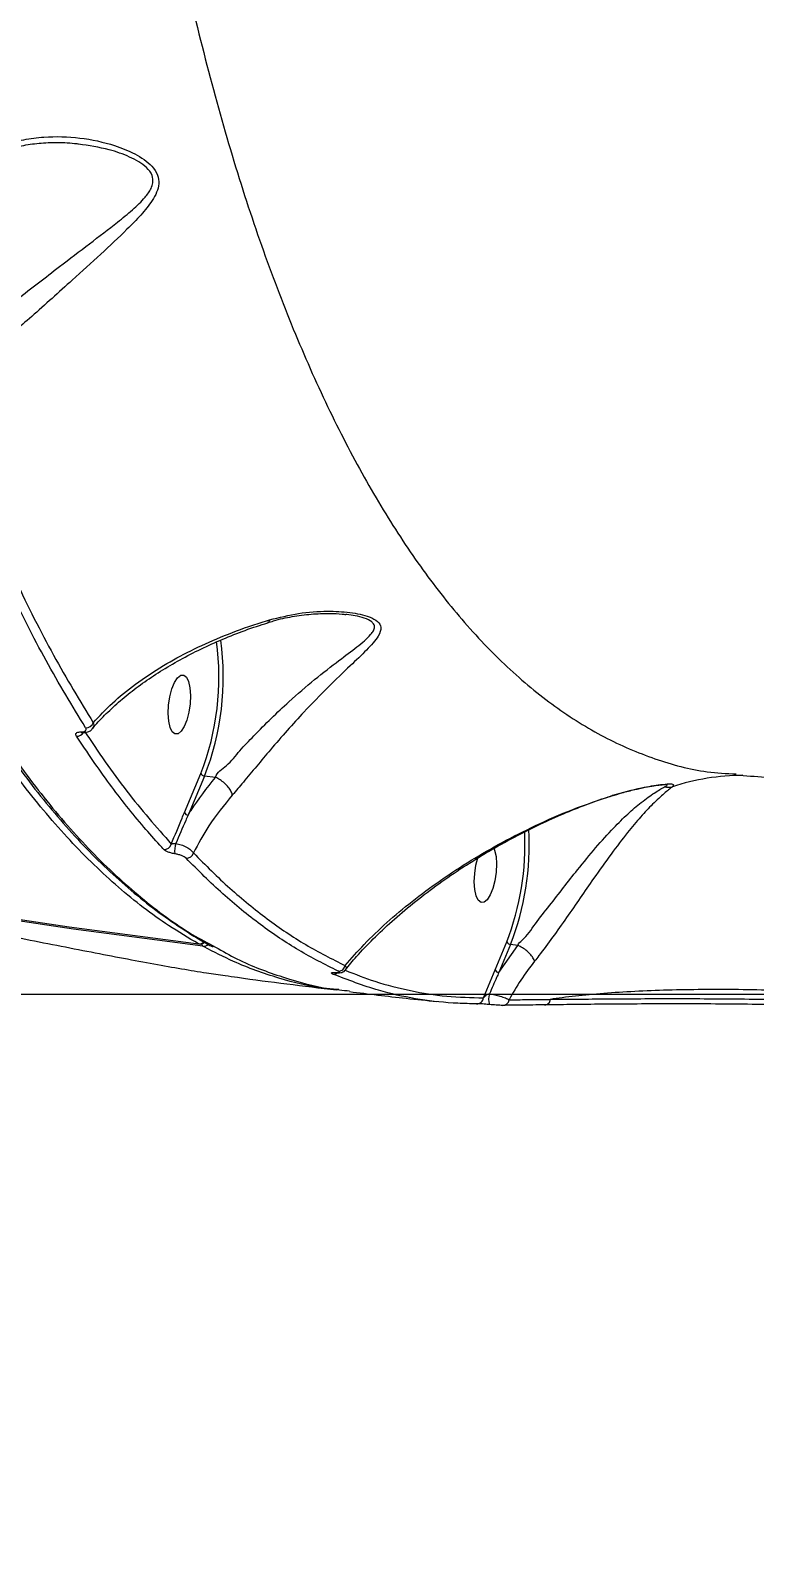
# Model space of a CAD drawing. Header units: millimetres. Extents: x -7245 to 6306, y -6696 to 5973.
# Drawn here: x 1669.2 to 1778.3, y -3013.6 to -2783.7 of the extents above; entities that cross this region are included whole.
import ezdxf

# ---------------------------------------------------------------- set-up
doc = ezdxf.new("R2010")
doc.units = ezdxf.units.MM
for name, color, linetype in [('DIKOM_ОБЪЕКТ', 7, 'Continuous'), ('DIKOM_РАЗМЕР_ЗОНА', 7, 'Continuous'), ('DIKOM_РАЗМЕР_ОБЪЕКТА', 7, 'Continuous')]:
    doc.layers.add(name, color=color, linetype=linetype)
doc.styles.add('style1', font='arial.ttf', dxfattribs={"width": 0.8})
doc.dimstyles.new('1-50', dxfattribs={"dimtxt": 300, "dimasz": 200, "dimexe": 100, "dimexo": 0, "dimgap": 100, "dimtad": 1, "dimtxsty": 'style1', "dimcen": 200, "dimclrd": 7, "dimclre": 7, "dimclrt": 7, "dimadec": 1, "dimazin": 2, "dimtfac": 1, "dimtmove": 0, "dimatfit": 2, "dimfxl": 0, "dimlwd": 25, "dimlwe": 18, "dimarcsym": 0})

# ---------------------------------------------------------------- blocks, each defined once
blk = doc.blocks.new('*D10')
at = {"layer": 'Defpoints', "color": 0, "transparency": 16777216}
for p in [(-4365.71, 2792.53), (4306.16, 475.6), (4306.16, -5965.27)]:
    blk.add_point(p, dxfattribs=at)
at = {"layer": 'DIKOM_РАЗМЕР_ОБЪЕКТА', "color": 7, "lineweight": 18, "transparency": 16777216}
for p, q in [((-4365.71, 2792.53), (-4365.71, -6065.27)), ((4306.16, 475.6), (4306.16, -6065.27))]:
    blk.add_line(p, q, dxfattribs=at)
at = {"layer": 'DIKOM_РАЗМЕР_ОБЪЕКТА', "color": 7, "lineweight": 25, "transparency": 16777216}
blk.add_line((-4165.71, -5965.27), (4106.16, -5965.27), dxfattribs=at)
at = {"layer": 'DIKOM_РАЗМЕР_ОБЪЕКТА', "color": 7, "transparency": 16777216}
for points in [[(-4165.71, -5931.93), (-4165.71, -5998.6), (-4365.71, -5965.27)], [(4106.16, -5931.93), (4106.16, -5998.6), (4306.16, -5965.27)]]:
    blk.add_solid(points, dxfattribs=at)
at = {"layer": 'DIKOM_РАЗМЕР_ОБЪЕКТА', "color": 7, "transparency": 16777216, "insert": (-85.78, -5712.1), "char_height": 300, "attachment_point": 5, "style": 'style1'}
blk.add_mtext('8650', dxfattribs=at)
blk = doc.blocks.new('*D11')
at = {"layer": 'Defpoints', "color": 0, "transparency": 16777216}
for p in [(-3472.32, 4472.83), (-6199.73, -2928.86), (1850.21, -2928.86)]:
    blk.add_point(p, dxfattribs=at)
at = {"layer": 'DIKOM_РАЗМЕР_ОБЪЕКТА', "color": 7, "lineweight": 18, "transparency": 16777216}
for p, q in [((-3472.32, 4472.83), (-6299.73, 4472.83)), ((1850.21, -2928.86), (-6299.73, -2928.86))]:
    blk.add_line(p, q, dxfattribs=at)
at = {"layer": 'DIKOM_РАЗМЕР_ОБЪЕКТА', "color": 7, "lineweight": 25, "transparency": 16777216}
blk.add_line((-6199.73, 4272.83), (-6199.73, -2728.86), dxfattribs=at)
at = {"layer": 'DIKOM_РАЗМЕР_ОБЪЕКТА', "color": 7, "transparency": 16777216}
for points in [[(-6233.06, 4272.83), (-6166.39, 4272.83), (-6199.73, 4472.83)], [(-6233.06, -2728.86), (-6166.39, -2728.86), (-6199.73, -2928.86)]]:
    blk.add_solid(points, dxfattribs=at)
at = {"layer": 'DIKOM_РАЗМЕР_ОБЪЕКТА', "color": 7, "transparency": 16777216, "insert": (-6452.9, 984.54), "char_height": 300, "attachment_point": 5, "rotation": 90, "style": 'style1'}
blk.add_mtext('7400', dxfattribs=at)
blk = doc.blocks.new('*D12')
at = {"layer": 'Defpoints', "color": 0, "transparency": 16777216}
for p in [(-5865.71, 123.34), (6306.18, -91.92), (6306.18, -6596.14)]:
    blk.add_point(p, dxfattribs=at)
at = {"layer": 'DIKOM_РАЗМЕР_ЗОНА', "color": 7, "lineweight": 18, "transparency": 16777216}
for p, q in [((-5865.71, 123.34), (-5865.71, -6696.14)), ((6306.18, -91.92), (6306.18, -6696.14))]:
    blk.add_line(p, q, dxfattribs=at)
at = {"layer": 'DIKOM_РАЗМЕР_ЗОНА', "color": 7, "lineweight": 25, "transparency": 16777216}
blk.add_line((-5665.71, -6596.14), (6106.18, -6596.14), dxfattribs=at)
at = {"layer": 'DIKOM_РАЗМЕР_ЗОНА', "color": 7, "transparency": 16777216}
for points in [[(-5665.71, -6562.81), (-5665.71, -6629.48), (-5865.71, -6596.14)], [(6106.18, -6562.81), (6106.18, -6629.48), (6306.18, -6596.14)]]:
    blk.add_solid(points, dxfattribs=at)
at = {"layer": 'DIKOM_РАЗМЕР_ЗОНА', "color": 7, "transparency": 16777216, "insert": (-71.19, -6342.97), "char_height": 300, "attachment_point": 5, "style": 'style1'}
blk.add_mtext('12150', dxfattribs=at)
blk = doc.blocks.new('*D13')
at = {"layer": 'Defpoints', "color": 0, "transparency": 16777216}
for p in [(-4231.86, 5972.83), (-6795, -4928.88), (1792.4, -4928.88)]:
    blk.add_point(p, dxfattribs=at)
at = {"layer": 'DIKOM_РАЗМЕР_ЗОНА', "color": 7, "lineweight": 18, "transparency": 16777216}
for p, q in [((-4231.86, 5972.83), (-6895, 5972.83)), ((1792.4, -4928.88), (-6895, -4928.88))]:
    blk.add_line(p, q, dxfattribs=at)
at = {"layer": 'DIKOM_РАЗМЕР_ЗОНА', "color": 7, "lineweight": 25, "transparency": 16777216}
blk.add_line((-6795, 5772.83), (-6795, -4728.88), dxfattribs=at)
at = {"layer": 'DIKOM_РАЗМЕР_ЗОНА', "color": 7, "transparency": 16777216}
for points in [[(-6828.33, 5772.83), (-6761.67, 5772.83), (-6795, 5972.83)], [(-6828.33, -4728.88), (-6761.67, -4728.88), (-6795, -4928.88)]]:
    blk.add_solid(points, dxfattribs=at)
at = {"layer": 'DIKOM_РАЗМЕР_ЗОНА', "color": 7, "transparency": 16777216, "insert": (-7048.17, 972.94), "char_height": 300, "attachment_point": 5, "rotation": 90, "style": 'style1'}
blk.add_mtext('10900', dxfattribs=at)

msp = doc.modelspace()

# ---------------------------------------------------------------- linework, layer by layer
at = {"layer": 'DIKOM_ОБЪЕКТ', "color": 7, "linetype": 'Continuous', "lineweight": 15}
for p, q in [((1716.872, -2871.647), (1716.694, -2871.621)), ((1692.397, -2901.468), (1694.868, -2895.587)), ((1695.432, -2895.97), (1692.961, -2901.851)), ((1697.087, -2896.171), (1695.432, -2895.97)), ((1697.087, -2896.171), (1697.091, -2896.172)), ((1694.523, -2921.242), (1694.573, -2921.259)), ((1695.367, -2921.698), (1695.188, -2921.61)), ((1739.186, -2925.172), (1740.96, -2920.951)), ((1741.524, -2921.334), (1739.75, -2925.556)), ((1739.75, -2925.556), (1742.607, -2921.466)), ((1742.607, -2921.466), (1741.524, -2921.334)), ((1742.607, -2921.466), (1742.611, -2921.466)), ((1695.715, -2925.604), (1698.557, -2926.018)), ((1737.438, -2929.373), (1739.186, -2925.172))]:
    msp.add_line(p, q, dxfattribs=at)
at = {"layer": 'DIKOM_ОБЪЕКТ', "color": 7, "linetype": 'Continuous', "lineweight": 15, "flags": 128}
for points in [[(1309.119, -2795.44), (1323.961, -2803.61), (1341.192, -2812.705), (1358.592, -2821.475), (1376.157, -2829.917), (1393.88, -2838.029), (1411.756, -2845.809), (1429.78, -2853.253), (1447.947, -2860.361), (1466.25, -2867.129), (1484.686, -2873.556), (1503.247, -2879.639), (1521.928, -2885.378), (1540.723, -2890.77), (1559.628, -2895.813), (1578.635, -2900.506), (1597.74, -2904.847), (1616.937, -2908.836), (1636.22, -2912.471), (1655.582, -2915.751), (1675.019, -2918.675), (1694.523, -2921.242)], [(1695.188, -2921.61), (1675.684, -2919.042), (1656.247, -2916.119), (1636.884, -2912.839), (1617.602, -2909.204), (1598.405, -2905.215), (1579.3, -2900.873), (1560.293, -2896.18), (1541.388, -2891.137), (1522.593, -2885.745), (1503.912, -2880.006), (1485.35, -2873.923), (1466.915, -2867.496), (1448.612, -2860.728), (1430.445, -2853.62), (1412.421, -2846.176), (1394.545, -2838.397), (1376.822, -2830.285), (1359.257, -2821.842), (1341.857, -2813.073), (1324.626, -2803.979), (1317.001, -2799.821)], [(1691.439, -2889.607), (1690.979, -2889.634), (1690.572, -2889.302), (1690.252, -2888.637), (1690.045, -2887.693), (1689.968, -2886.547), (1690.026, -2885.292), (1690.215, -2884.028), (1690.52, -2882.86), (1690.916, -2881.88), (1691.37, -2881.169), (1691.847, -2880.785), (1692.308, -2880.757), (1692.714, -2881.09), (1693.034, -2881.755), (1693.241, -2882.698), (1693.318, -2883.844), (1693.26, -2885.1), (1693.071, -2886.363), (1692.766, -2887.532), (1692.37, -2888.511), (1691.916, -2889.222), (1691.439, -2889.607)], [(1737.531, -2914.97), (1737.07, -2914.998), (1736.664, -2914.666), (1736.344, -2914), (1736.137, -2913.057), (1736.059, -2911.911), (1736.118, -2910.656), (1736.307, -2909.392), (1736.598, -2908.264)], [(1739.017, -2906.83), (1739.125, -2907.118), (1739.332, -2908.062), (1739.41, -2909.208), (1739.352, -2910.463), (1739.163, -2911.727), (1738.858, -2912.895), (1738.462, -2913.875), (1738.007, -2914.586), (1737.531, -2914.97)]]:
    msp.add_lwpolyline(points, dxfattribs=at)
at = {"layer": 'DIKOM_ОБЪЕКТ', "color": 7, "linetype": 'Continuous', "lineweight": 15}
for centre, radius, start, end in [((1657.854, -2881.103), 39.748, 338.62951, 7.80293), ((1657.534, -2881.062), 40.725, 338.52639, 7.84759), ((1676.232, -2888.842), 1.118, 264.84006, 329.57593), ((1677.059, -2889.126), 0.293, 220.44748, 265.71775), ((1677.619, -2887.577), 1.118, 264.86655, 340.52492), ((1695.482, -2895.29), 0.682, 205.78442, 265.7908), ((1776.739, -2930.949), 35.09, 90.38152, 108.01492), ((1765.286, -2895.243), 2.412, 256.60126, 284.43489), ((1693.011, -2901.171), 0.683, 205.82328, 265.75194), ((1689.38, -2905.958), 1.076, 265.34341, 346.82007), ((1694.315, -2907.222), 3.394, 160.94381, 187.75248), ((1702.683, -2906.221), 41.013, 338.95312, 2.5859), ((1702.109, -2906.152), 42.238, 338.93403, 2.87501), ((1692.729, -2907.266), 1.073, 265.44801, 344.72244), ((1694.623, -2920.265), 0.982, 264.18265, 317.28263), ((1694.694, -2920.266), 1, 263.03056, 315.36368), ((1695.562, -2921.197), 0.557, 181.98204, 227.7621), ((1695.293, -2920.648), 0.967, 263.79664, 316.02699), ((1741.576, -2920.65), 0.686, 205.97673, 265.5985), ((1715.619, -2924.329), 1.011, 265.86722, 349.70893), ((1714.849, -2924.849), 0.94, 264.32398, 307.12923), ((1739.802, -2924.872), 0.686, 205.97372, 265.62402), ((1740.795, -2929.594), 2.585, 161.08105, 197.65587), ((1736.488, -2929.307), 0.952, 265.64907, 355.97065), ((1740.38, -2929.575), 0.925, 266.21579, 354.88133), ((1746.666, -2929.591), 0.838, 269.39182, 359.97544)]:
    msp.add_arc(centre, radius, start, end, dxfattribs=at)
for points, knots in [([(1694.523, -2921.242), (1693.014, -2920.349), (1688.918, -2917.923), (1682.422, -2912.894), (1675.121, -2905.84), (1668.097, -2897.518), (1661.378, -2887.994), (1654.998, -2877.304), (1648.978, -2865.47), (1643.336, -2852.493), (1638.075, -2838.413), (1633.207, -2823.285), (1628.753, -2807.183), (1624.737, -2790.178), (1621.174, -2772.315), (1618.078, -2753.609), (1615.447, -2734.106), (1613.284, -2713.874), (1611.598, -2693.009), (1610.399, -2671.606), (1609.702, -2649.997), (1609.497, -2628.23), (1609.755, -2606.364), (1610.467, -2584.19), (1611.63, -2561.804), (1613.241, -2539.303), (1615.324, -2516.464), (1617.904, -2493.317), (1620.991, -2469.905), (1624.537, -2446.586), (1628.525, -2423.469), (1632.938, -2400.663), (1637.764, -2378.242), (1643.006, -2356.25), (1648.645, -2334.717), (1654.661, -2313.705), (1661.024, -2293.307), (1667.71, -2273.638), (1674.231, -2255.919), (1678.616, -2245.085), (1680.574, -2240.249)], [0, 0, 0, 0, 0.0156524, 0.0424896, 0.0694117, 0.0963766, 0.1233418, 0.1502634, 0.177101, 0.2039381, 0.2308601, 0.2578253, 0.2847903, 0.311712, 0.3385498, 0.3653866, 0.3923092, 0.4192737, 0.4462391, 0.4731607, 0.4999981, 0.5258465, 0.5517706, 0.577732, 0.6036944, 0.6296181, 0.655467, 0.682304, 0.7092261, 0.7361911, 0.7631564, 0.7900784, 0.816915, 0.8437527, 0.8706752, 0.8976402, 0.9246048, 0.9515268, 0.9783648, 1, 1, 1, 1]), ([(1642.69, -2365.672), (1641.68, -2369.95), (1638.961, -2381.476), (1634.855, -2400.601), (1630.485, -2423.065), (1626.504, -2446.026), (1622.934, -2469.416), (1619.801, -2493.165), (1617.172, -2516.75), (1615.045, -2540.092), (1613.406, -2563.123), (1612.229, -2586.218), (1611.537, -2609.297), (1611.346, -2632.277), (1611.659, -2654.654), (1612.463, -2676.363), (1613.735, -2697.36), (1615.496, -2717.985), (1617.76, -2738.15), (1620.533, -2757.771), (1623.752, -2776.417), (1627.396, -2794.046), (1631.436, -2810.641), (1635.936, -2826.472), (1640.901, -2841.45), (1646.325, -2855.499), (1652.087, -2868.312), (1658.162, -2879.873), (1664.513, -2890.196), (1671.246, -2899.445), (1678.349, -2907.558), (1685.821, -2914.406), (1692.078, -2919.092), (1695.902, -2921.104), (1697.067, -2921.716)], [0, 0, 0, 0, 0.0187488, 0.0505099, 0.082295, 0.1140569, 0.1467402, 0.1794511, 0.2121339, 0.243896, 0.2756805, 0.3074424, 0.3401261, 0.3728367, 0.40552, 0.4372818, 0.4690667, 0.5008283, 0.5335124, 0.5662224, 0.5989065, 0.630667, 0.6624523, 0.694214, 0.7268977, 0.7596081, 0.7922919, 0.8240528, 0.8558386, 0.8875998, 0.9202831, 0.952994, 0.9856775, 1, 1, 1, 1]), ([(1696.263, -2440.182), (1695.141, -2446.309), (1692.897, -2458.569), (1689.931, -2477.148), (1687.268, -2495.807), (1684.91, -2514.765), (1682.875, -2533.982), (1681.182, -2553.416), (1679.861, -2572.752), (1678.885, -2592.575), (1678.309, -2612.829), (1678.179, -2633.44), (1678.508, -2653.712), (1679.292, -2673.551), (1680.528, -2692.862), (1682.215, -2711.559), (1684.357, -2729.599), (1686.937, -2746.968), (1689.947, -2763.637), (1693.372, -2779.529), (1697.195, -2794.567), (1701.405, -2808.686), (1706.001, -2821.844), (1710.965, -2834.043), (1716.283, -2845.259), (1721.93, -2855.447), (1727.878, -2864.553), (1734.228, -2872.687), (1740.988, -2879.746), (1748.147, -2885.656), (1755.567, -2890.291), (1763.233, -2893.535), (1769.882, -2895.367), (1774.027, -2895.582), (1775.483, -2895.658)], [0, 0, 0, 0, 0.0282004, 0.0564326, 0.0846666, 0.112867, 0.142223, 0.1716172, 0.2010103, 0.2303672, 0.2626722, 0.2950818, 0.3275415, 0.3600025, 0.3924099, 0.424716, 0.4569142, 0.4892159, 0.521568, 0.5539198, 0.5862206, 0.6184194, 0.6505407, 0.6827645, 0.7150393, 0.747315, 0.7795376, 0.8116593, 0.8455837, 0.8795379, 0.9134619, 0.9474983, 0.9815649, 1, 1, 1, 1]), ([(1616.563, -2517.197), (1616.216, -2520.706), (1615.49, -2528.053), (1614.527, -2539.205), (1613.642, -2550.632), (1612.88, -2561.985), (1612.235, -2573.271), (1611.708, -2584.492), (1611.299, -2595.653), (1611.006, -2606.757), (1610.83, -2617.806), (1610.772, -2628.804), (1610.832, -2639.755), (1611.009, -2650.656), (1611.303, -2661.478), (1611.713, -2672.177), (1612.239, -2682.715), (1612.88, -2693.079), (1613.635, -2703.275), (1614.504, -2713.308), (1615.488, -2723.181), (1616.587, -2732.898), (1617.8, -2742.46), (1619.128, -2751.871), (1620.573, -2761.132), (1622.135, -2770.246), (1623.81, -2779.196), (1625.593, -2787.946), (1627.477, -2796.46), (1629.459, -2804.725), (1631.538, -2812.74), (1633.716, -2820.513), (1635.993, -2828.044), (1638.369, -2835.338), (1640.845, -2842.396), (1643.423, -2849.218), (1646.102, -2855.808), (1648.885, -2862.166), (1651.768, -2868.286), (1654.742, -2874.146), (1657.795, -2879.722), (1660.921, -2884.998), (1664.117, -2889.974), (1667.385, -2894.654), (1670.727, -2899.037), (1674.143, -2903.128), (1677.634, -2906.924), (1681.2, -2910.429), (1684.843, -2913.639), (1688.562, -2916.566), (1692.362, -2919.165), (1695.091, -2920.883), (1696.569, -2921.635), (1696.737, -2921.721)], [0, 0, 0, 0, 0.0183856, 0.0384932, 0.0585018, 0.078433, 0.09831, 0.1181578, 0.137995, 0.1578466, 0.1777263, 0.1976593, 0.2176663, 0.2377713, 0.2579565, 0.2781097, 0.298149, 0.318106, 0.3380026, 0.3578622, 0.377707, 0.3975582, 0.417434, 0.4373559, 0.4573462, 0.4774269, 0.4976109, 0.5177918, 0.5378733, 0.5578655, 0.577791, 0.5976738, 0.6175354, 0.6373995, 0.657283, 0.6772051, 0.6971906, 0.7172604, 0.7374376, 0.7576393, 0.7777747, 0.797814, 0.8177779, 0.8376897, 0.8575697, 0.8774393, 0.8973184, 0.9172208, 0.9371667, 0.9571758, 0.9772671, 0.9974066, 1, 1, 1, 1]), ([(1665.213, -2800.952), (1666.202, -2800.657), (1668.179, -2800.068), (1672.014, -2799.602), (1676.675, -2799.724), (1681.309, -2800.732), (1684.509, -2802.009), (1686.355, -2803.104), (1687.606, -2804.149), (1688.447, -2805.406), (1688.623, -2806.78), (1688.269, -2808.076), (1687.393, -2809.648), (1685.895, -2811.497), (1683.294, -2814.126), (1679.852, -2817.358), (1675.977, -2820.857), (1672.469, -2824.035), (1669.492, -2826.699), (1667.598, -2828.317), (1666.704, -2829.08)], [0, 0, 0, 0, 0.0519337, 0.1038913, 0.1951586, 0.2864044, 0.3436997, 0.3731324, 0.4024742, 0.4366825, 0.46711, 0.4969794, 0.5269673, 0.5808955, 0.6349526, 0.7265854, 0.8181323, 0.8810624, 0.9438906, 1, 1, 1, 1]), ([(1664.532, -2826.262), (1664.532, -2826.262), (1665.475, -2825.633), (1667.351, -2824.047), (1670.432, -2821.706), (1674.068, -2818.867), (1678.138, -2815.802), (1681.8, -2812.994), (1684.621, -2810.722), (1686.354, -2809.054), (1687.342, -2807.68), (1687.725, -2806.56), (1687.629, -2805.449), (1686.801, -2804.343), (1685.558, -2803.444), (1683.689, -2802.498), (1680.67, -2801.433), (1678.005, -2801.045), (1676.444, -2800.817)], [0, 0, 0, 0, 0.0000362, 0.0715136, 0.1527621, 0.2341138, 0.352822, 0.4716234, 0.5400631, 0.6083033, 0.6534568, 0.6800542, 0.7150009, 0.754529, 0.7900322, 0.8256902, 0.8978771, 1, 1, 1, 1]), ([(1664.821, -2801.937), (1665.027, -2801.854), (1666.017, -2801.458), (1667.919, -2801.022), (1670.544, -2800.619), (1673.329, -2800.539), (1675.332, -2800.599), (1676.373, -2800.768), (1676.454, -2800.781)], [0, 0, 0, 0, 0.0560855, 0.269758, 0.4954222, 0.7324348, 0.979392, 1, 1, 1, 1]), ([(1656.757, -2841.395), (1658.384, -2845.807), (1661.637, -2854.631), (1666.975, -2866.705), (1672.613, -2877.973), (1676.654, -2884.624), (1678.674, -2887.95)], [0, 0, 0, 0, 0.2485951, 0.4971885, 0.7485961, 1, 1, 1, 1]), ([(1677.519, -2888.691), (1675.517, -2885.396), (1671.512, -2878.806), (1665.876, -2867.573), (1660.5, -2855.442), (1657.202, -2846.5), (1655.553, -2842.028)], [0, 0, 0, 0, 0.2485938, 0.4971896, 0.7485945, 1, 1, 1, 1]), ([(1697.091, -2896.172), (1697.091, -2896.172), (1697.295, -2895.355), (1698.991, -2894.404), (1700.697, -2892.112), (1703.032, -2889.748), (1705.492, -2887.235), (1708.577, -2884.341), (1712.05, -2881.378), (1715.488, -2878.68), (1718.464, -2876.512), (1720.173, -2875.071), (1720.9, -2874.089), (1721.096, -2873.482), (1720.917, -2873.036), (1720.424, -2872.572), (1719.592, -2872.168), (1718.23, -2871.821), (1717.29, -2871.7), (1716.872, -2871.647)], [0, 0, 0, 0, 0.0000215, 0.0553789, 0.1205851, 0.1858581, 0.2662298, 0.3467088, 0.4669269, 0.587286, 0.6840762, 0.7802349, 0.8111639, 0.8419637, 0.8789378, 0.8861421, 0.9303026, 0.9690099, 1, 1, 1, 1]), ([(1705.226, -2872.452), (1706.686, -2872.089), (1709.606, -2871.362), (1713.698, -2871.083), (1716.804, -2871.233), (1718.894, -2871.582), (1720.391, -2872.007), (1721.597, -2872.658), (1722.149, -2873.654), (1721.602, -2875.089), (1719.921, -2876.978), (1717.239, -2879.469), (1714.069, -2882.534), (1710.814, -2885.854), (1707.892, -2889.074), (1705.494, -2891.835), (1703.281, -2894.474), (1701.345, -2896.804), (1700.164, -2898.189), (1699.615, -2898.832)], [0, 0, 0, 0, 0.0760752, 0.1521394, 0.2132087, 0.2445044, 0.2757144, 0.3130141, 0.3506377, 0.401259, 0.475798, 0.5507604, 0.6417642, 0.7326366, 0.7938281, 0.8549344, 0.9055443, 0.9560967, 1, 1, 1, 1]), ([(1704.958, -2872.89), (1705.246, -2872.792), (1706.456, -2872.379), (1708.648, -2871.931), (1711.504, -2871.543), (1714.02, -2871.461), (1715.777, -2871.512), (1716.512, -2871.613), (1716.691, -2871.637)], [0, 0, 0, 0, 0.0727355, 0.3060024, 0.5447838, 0.7875063, 0.948526, 1, 1, 1, 1]), ([(1678.548, -2888.866), (1678.557, -2888.854), (1679.074, -2888.17), (1680.36, -2886.82), (1682.421, -2884.849), (1684.779, -2882.928), (1687.378, -2881.076), (1690.214, -2879.302), (1693.257, -2877.626), (1696.466, -2876.071), (1699.806, -2874.669), (1702.628, -2873.613), (1704.383, -2873.08), (1704.943, -2872.909)], [0, 0, 0, 0, 0.0018943, 0.1101984, 0.2181407, 0.3258008, 0.4331487, 0.5401484, 0.6466746, 0.7518752, 0.8542079, 0.9534842, 1, 1, 1, 1]), ([(1678.674, -2887.95), (1679.593, -2886.952), (1681.432, -2884.957), (1685.003, -2882.068), (1688.969, -2879.429), (1693.295, -2877.066), (1697.789, -2875.023), (1701.824, -2873.501), (1704.382, -2872.712), (1705.226, -2872.452)], [0, 0, 0, 0, 0.1619261, 0.323841, 0.493634, 0.6385976, 0.7839163, 0.9287405, 1, 1, 1, 1]), ([(1705.226, -2872.452), (1705.22, -2872.479), (1705.176, -2872.663), (1705.091, -2872.86), (1704.962, -2872.865), (1704.931, -2872.866)], [0, 0, 0, 0, 0.1137483, 0.7872569, 1, 1, 1, 1]), ([(1676.132, -2889.956), (1676.101, -2889.9), (1676.026, -2889.762), (1676.043, -2889.573), (1676.197, -2889.419), (1676.456, -2889.324), (1676.709, -2889.319), (1676.836, -2889.316)], [0, 0, 0, 0, 0.1654981, 0.4120046, 0.6200154, 0.8096777, 1, 1, 1, 1]), ([(1689.292, -2907.03), (1689.091, -2906.811), (1688.083, -2905.717), (1685.324, -2902.573), (1681.087, -2897.29), (1677.785, -2892.402), (1676.132, -2889.956)], [0, 0, 0, 0, 0.0441425, 0.2207223, 0.6100101, 1, 1, 1, 1]), ([(1676.836, -2889.316), (1676.96, -2889.314), (1677.208, -2889.309), (1677.46, -2889.217), (1677.606, -2889.065), (1677.621, -2888.882), (1677.549, -2888.746), (1677.519, -2888.691)], [0, 0, 0, 0, 0.1920712, 0.3835251, 0.5902153, 0.8340293, 1, 1, 1, 1]), ([(1676.897, -2889.424), (1676.895, -2889.424), (1676.891, -2889.426), (1676.95, -2889.416), (1677.016, -2889.419), (1677.041, -2889.42)], [0, 0, 0, 0, 0.307645, 0.7426857, 1, 1, 1, 1]), ([(1677.036, -2889.417), (1677.042, -2889.418), (1677.333, -2889.452), (1677.788, -2889.366), (1678.301, -2889.156), (1678.471, -2888.926), (1678.52, -2888.859)], [0, 0, 0, 0, 0.0092071, 0.4881069, 0.8505993, 1, 1, 1, 1]), ([(1677.298, -2889.17), (1679.412, -2892.285), (1683.647, -2898.522), (1688.165, -2903.64), (1690.427, -2906.203)], [0, 0, 0, 0, 0.4992684, 1, 1, 1, 1]), ([(1678.674, -2887.95), (1678.701, -2888.065), (1678.771, -2888.351), (1678.723, -2888.671), (1678.567, -2888.818), (1678.532, -2888.852)], [0, 0, 0, 0, 0.3400782, 0.8481877, 1, 1, 1, 1]), ([(1692.961, -2901.851), (1693.107, -2901.615), (1694.308, -2899.671), (1695.787, -2897.808), (1697.087, -2896.171)], [0, 0, 0, 0, 0.1213564, 1, 1, 1, 1]), ([(1699.615, -2898.832), (1699.61, -2898.804), (1699.578, -2898.628), (1699.427, -2898.237), (1699.03, -2897.64), (1698.452, -2897.037), (1697.775, -2896.507), (1697.319, -2896.284), (1697.091, -2896.172)], [0, 0, 0, 0, 0.0319053, 0.2049013, 0.40368, 0.6024104, 0.8012745, 1, 1, 1, 1]), ([(1775.472, -2895.814), (1778.411, -2896.018), (1787.474, -2896.648), (1802.669, -2897.44), (1821.053, -2898.114), (1839.431, -2898.465), (1857.796, -2898.504), (1876.144, -2898.229), (1894.467, -2897.626), (1909.713, -2896.91), (1918.838, -2896.278), (1921.874, -2896.067)], [0, 0, 0, 0, 0.0602044, 0.1857008, 0.3111576, 0.4365548, 0.5618963, 0.6871818, 0.8124117, 0.9375887, 1, 1, 1, 1]), ([(1699.615, -2898.832), (1698.373, -2900.358), (1696.083, -2903.172), (1694.492, -2906.175), (1693.764, -2907.549)], [0, 0, 0, 0, 0.5425443, 1, 1, 1, 1]), ([(1716.614, -2924.51), (1717.544, -2923.442), (1719.449, -2921.254), (1722.833, -2918.027), (1726.653, -2914.81), (1730.887, -2911.674), (1735.424, -2908.708), (1740.21, -2905.94), (1745.299, -2903.371), (1750.793, -2900.94), (1754.874, -2899.559), (1756.913, -2898.868)], [0, 0, 0, 0, 0.1079537, 0.2212661, 0.3345704, 0.4497823, 0.564988, 0.6720715, 0.7791268, 0.8896198, 1, 1, 1, 1]), ([(1716.651, -2925.161), (1717.194, -2924.495), (1718.469, -2922.93), (1720.817, -2920.481), (1723.648, -2917.808), (1726.801, -2915.139), (1730.221, -2912.508), (1733.865, -2909.982), (1737.651, -2907.615), (1741.526, -2905.431), (1745.334, -2903.506), (1748.954, -2901.848), (1752.343, -2900.474), (1754.92, -2899.518), (1756.413, -2899.062), (1756.777, -2898.95)], [0, 0, 0, 0, 0.0663726, 0.1559396, 0.2470724, 0.3398257, 0.4342509, 0.5275384, 0.6173038, 0.703623, 0.7865832, 0.8572345, 0.921441, 0.9808109, 1, 1, 1, 1]), ([(1742.611, -2921.466), (1742.611, -2921.466), (1742.697, -2921.121), (1743.872, -2920.318), (1745.211, -2918.132), (1747.401, -2915.5), (1749.504, -2912.733), (1751.846, -2909.775), (1754.39, -2906.681), (1756.917, -2903.873), (1759.213, -2901.607), (1761.278, -2899.832), (1763.285, -2898.404), (1764.242, -2897.864), (1764.727, -2897.589)], [0, 0, 0, 0, 0.0000244, 0.0265105, 0.107591, 0.1918037, 0.2740965, 0.3586562, 0.4713062, 0.5879805, 0.6854072, 0.7846732, 0.8908724, 1, 1, 1, 1]), ([(1765.887, -2897.579), (1765.514, -2897.881), (1764.767, -2898.487), (1762.989, -2900.076), (1761.134, -2902.067), (1759.046, -2904.556), (1756.691, -2907.663), (1754.282, -2911.044), (1752.021, -2914.307), (1749.946, -2917.302), (1747.854, -2920.258), (1746.244, -2922.437), (1745.357, -2923.568), (1745.139, -2923.846)], [0, 0, 0, 0, 0.1071442, 0.2145862, 0.3113512, 0.4081022, 0.5217506, 0.6353001, 0.7192663, 0.8031749, 0.8878287, 0.9724075, 1, 1, 1, 1]), ([(1756.913, -2898.868), (1756.902, -2898.88), (1756.862, -2898.921), (1756.808, -2898.923), (1756.77, -2898.924)], [0, 0, 0, 0, 0.2814408, 1, 1, 1, 1]), ([(1756.793, -2898.972), (1757.295, -2898.813), (1758.458, -2898.444), (1759.872, -2898.081), (1760.716, -2897.899), (1760.956, -2897.848)], [0, 0, 0, 0, 0.3521003, 0.8156672, 1, 1, 1, 1]), ([(1756.913, -2898.868), (1758.392, -2898.451), (1760.422, -2897.878), (1762.774, -2897.444), (1764.239, -2897.227), (1765.468, -2897.126), (1766.209, -2897.198), (1766.005, -2897.439), (1765.887, -2897.579)], [0, 0, 0, 0, 0.3030729, 0.4164269, 0.5295151, 0.6687649, 0.8085516, 1, 1, 1, 1]), ([(1760.956, -2897.848), (1761.244, -2897.783), (1762.004, -2897.613), (1763.066, -2897.429), (1764.003, -2897.299), (1764.603, -2897.242), (1764.867, -2897.241), (1764.844, -2897.238), (1764.838, -2897.237)], [0, 0, 0, 0, 0.1554196, 0.4110202, 0.6441762, 0.8051575, 0.9469763, 1, 1, 1, 1]), ([(1764.727, -2897.589), (1764.963, -2897.459), (1765.28, -2897.284), (1764.891, -2897.258), (1764.792, -2897.252)], [0, 0, 0, 0, 0.7442497, 1, 1, 1, 1]), ([(1690.427, -2906.203), (1690.967, -2904.899), (1691.623, -2903.318), (1692.281, -2901.744), (1692.397, -2901.468)], [0, 0, 0, 0, 0.8242677, 1, 1, 1, 1]), ([(1692.961, -2901.851), (1692.838, -2902.126), (1692.204, -2903.541), (1691.596, -2904.966), (1691.107, -2906.114)], [0, 0, 0, 0, 0.1942197, 1, 1, 1, 1]), ([(1690.427, -2906.203), (1690.467, -2906.189), (1690.545, -2906.161), (1690.72, -2906.129), (1690.902, -2906.115), (1691.036, -2906.112), (1691.094, -2906.114), (1691.107, -2906.114)], [0, 0, 0, 0, 0.2947283, 0.5739501, 0.814467, 0.9602627, 1, 1, 1, 1]), ([(1691.107, -2906.114), (1691.37, -2906.177), (1691.934, -2906.313), (1692.744, -2906.667), (1693.427, -2907.104), (1693.652, -2907.401), (1693.764, -2907.549)], [0, 0, 0, 0, 0.2241772, 0.4807241, 0.7414705, 1, 1, 1, 1]), ([(1690.952, -2907.68), (1690.791, -2907.649), (1690.447, -2907.583), (1689.947, -2907.42), (1689.521, -2907.225), (1689.368, -2907.095), (1689.292, -2907.03)], [0, 0, 0, 0, 0.2214472, 0.4744368, 0.7373991, 1, 1, 1, 1]), ([(1692.643, -2908.335), (1692.565, -2908.27), (1692.409, -2908.139), (1691.972, -2907.943), (1691.463, -2907.778), (1691.113, -2907.711), (1690.952, -2907.68)], [0, 0, 0, 0, 0.2632386, 0.5266308, 0.7813272, 1, 1, 1, 1]), ([(1715.546, -2925.337), (1713.566, -2924.343), (1709.606, -2922.355), (1703.818, -2918.421), (1698.138, -2913.851), (1694.475, -2910.174), (1692.643, -2908.335)], [0, 0, 0, 0, 0.2490975, 0.4981926, 0.7490954, 1, 1, 1, 1]), ([(1693.764, -2907.549), (1695.577, -2909.37), (1699.205, -2913.011), (1704.857, -2917.569), (1710.645, -2921.512), (1714.624, -2923.511), (1716.614, -2924.51)], [0, 0, 0, 0, 0.2490954, 0.4981905, 0.7490971, 1, 1, 1, 1]), ([(1638.657, -2914.791), (1640.698, -2915.167), (1644.781, -2915.918), (1650.884, -2917.081), (1656.756, -2918.218), (1662.332, -2919.312), (1667.843, -2920.4), (1673.216, -2921.461), (1678.388, -2922.475), (1683.296, -2923.417), (1687.855, -2924.266), (1692.066, -2925.016), (1694.5, -2925.408), (1695.715, -2925.604)], [0, 0, 0, 0, 0.1021842, 0.2043683, 0.2924923, 0.380891, 0.4690115, 0.5574049, 0.6460793, 0.7344681, 0.8228844, 0.9115807, 1, 1, 1, 1]), ([(1715.634, -2928.136), (1714.936, -2928.085), (1711.881, -2927.862), (1706.585, -2926.485), (1700.527, -2924.356), (1696.835, -2922.454), (1695.367, -2921.698)], [0, 0, 0, 0, 0.1001096, 0.4379152, 0.7764802, 1, 1, 1, 1]), ([(1697.067, -2921.716), (1698.143, -2922.331), (1701.454, -2924.221), (1707.18, -2926.309), (1712.847, -2927.913), (1716.26, -2928.224), (1717.284, -2928.318)], [0, 0, 0, 0, 0.1654332, 0.5091459, 0.8528592, 1, 1, 1, 1]), ([(1745.139, -2923.846), (1745.129, -2923.817), (1745.09, -2923.701), (1744.946, -2923.384), (1744.597, -2922.876), (1744.008, -2922.288), (1743.313, -2921.779), (1742.845, -2921.571), (1742.611, -2921.466)], [0, 0, 0, 0, 0.0341973, 0.1364319, 0.3523375, 0.5682812, 0.7840911, 1, 1, 1, 1]), ([(1716.614, -2924.51), (1716.64, -2924.552), (1716.779, -2924.776), (1716.853, -2925.027), (1716.672, -2925.15), (1716.653, -2925.163)], [0, 0, 0, 0, 0.1731028, 0.9123449, 1, 1, 1, 1]), ([(1745.139, -2923.846), (1744.421, -2924.788), (1742.98, -2926.68), (1741.862, -2928.662), (1741.301, -2929.658)], [0, 0, 0, 0, 0.4979126, 1, 1, 1, 1]), ([(1698.558, -2926.01), (1699.163, -2926.098), (1704.738, -2926.909), (1710.334, -2927.579), (1715.323, -2928.177)], [0, 0, 0, 0, 0.1085023, 1, 1, 1, 1]), ([(1714.756, -2925.785), (1714.727, -2925.772), (1714.582, -2925.706), (1714.485, -2925.619), (1714.609, -2925.56), (1714.836, -2925.543), (1715.051, -2925.556), (1715.159, -2925.563)], [0, 0, 0, 0, 0.0951333, 0.4720061, 0.7158131, 0.8572198, 1, 1, 1, 1]), ([(1736.416, -2930.256), (1736.178, -2930.255), (1734.987, -2930.255), (1731.901, -2930.144), (1727.197, -2929.587), (1721.141, -2928.257), (1717.041, -2926.669), (1714.756, -2925.785)], [0, 0, 0, 0, 0.0321682, 0.1608354, 0.418397, 0.6759576, 1, 1, 1, 1]), ([(1714.951, -2925.566), (1714.952, -2925.566), (1714.955, -2925.565), (1715.048, -2925.565), (1715.222, -2925.573), (1715.393, -2925.593), (1715.485, -2925.603), (1715.497, -2925.604)], [0, 0, 0, 0, 0.1635205, 0.4180757, 0.6982527, 0.9608542, 1, 1, 1, 1]), ([(1715.159, -2925.563), (1715.265, -2925.569), (1715.474, -2925.581), (1715.691, -2925.565), (1715.805, -2925.504), (1715.71, -2925.417), (1715.573, -2925.35), (1715.546, -2925.337)], [0, 0, 0, 0, 0.145549, 0.2899691, 0.5320859, 0.9098079, 1, 1, 1, 1]), ([(1715.339, -2925.581), (1715.406, -2925.585), (1715.643, -2925.601), (1715.907, -2925.588), (1716.261, -2925.494), (1716.539, -2925.344), (1716.635, -2925.2), (1716.659, -2925.165)], [0, 0, 0, 0, 0.1279516, 0.4544549, 0.7040605, 0.9273117, 1, 1, 1, 1]), ([(1716.626, -2925.21), (1718.113, -2925.797), (1721.351, -2927.075), (1726.453, -2928.356), (1731.897, -2929.233), (1735.591, -2929.327), (1737.438, -2929.373)], [0, 0, 0, 0, 0.2199351, 0.4790089, 0.7395026, 1, 1, 1, 1]), ([(1739.75, -2925.556), (1739.638, -2925.805), (1739.162, -2926.867), (1738.702, -2927.936), (1738.35, -2928.755)], [0, 0, 0, 0, 0.2342623, 1, 1, 1, 1]), ([(1717.271, -2928.424), (1720.11, -2928.773), (1724.495, -2929.312), (1728.888, -2929.759), (1730.438, -2929.917)], [0, 0, 0, 0, 0.6473473, 1, 1, 1, 1]), ([(1737.438, -2929.373), (1737.508, -2929.291), (1737.639, -2929.138), (1737.878, -2928.949), (1738.086, -2928.832), (1738.226, -2928.779), (1738.301, -2928.762), (1738.334, -2928.757), (1738.35, -2928.755)], [0, 0, 0, 0, 0.3483514, 0.6492176, 0.8444612, 0.9342285, 0.9696563, 1, 1, 1, 1]), ([(1738.35, -2928.755), (1738.617, -2928.803), (1739.158, -2928.9), (1740.011, -2929.124), (1740.803, -2929.39), (1741.135, -2929.569), (1741.301, -2929.658)], [0, 0, 0, 0, 0.2146812, 0.4348099, 0.7188067, 1, 1, 1, 1]), ([(1804.473, -2929.83), (1802.747, -2929.652), (1799.295, -2929.294), (1793.877, -2928.865), (1788.351, -2928.524), (1782.773, -2928.28), (1777.217, -2928.136), (1771.756, -2928.1), (1766.458, -2928.167), (1761.393, -2928.337), (1756.638, -2928.611), (1752.251, -2928.988), (1749.287, -2929.333), (1747.79, -2929.55), (1747.503, -2929.592)], [0, 0, 0, 0, 0.0874417, 0.1748854, 0.2633125, 0.3520191, 0.4404455, 0.5297496, 0.6193366, 0.7086428, 0.7985498, 0.888751, 0.978657, 1, 1, 1, 1]), ([(1738.332, -2930.378), (1738.291, -2930.373), (1738.108, -2930.355), (1737.74, -2930.324), (1737.234, -2930.287), (1736.738, -2930.261), (1736.526, -2930.257), (1736.416, -2930.256)], [0, 0, 0, 0, 0.0490761, 0.2179687, 0.4266478, 0.702278, 1, 1, 1, 1]), ([(1740.319, -2930.498), (1740.193, -2930.497), (1739.944, -2930.495), (1739.411, -2930.466), (1738.853, -2930.426), (1738.501, -2930.393), (1738.332, -2930.378)], [0, 0, 0, 0, 0.2974718, 0.5890473, 0.8028673, 1, 1, 1, 1]), ([(1746.657, -2930.429), (1745.458, -2930.443), (1743.045, -2930.472), (1741.232, -2930.489), (1740.319, -2930.498)], [0, 0, 0, 0, 0.496495, 1, 1, 1, 1]), ([(1741.301, -2929.658), (1742.181, -2929.65), (1743.954, -2929.634), (1746.315, -2929.606), (1747.503, -2929.592)], [0, 0, 0, 0, 0.4964809, 1, 1, 1, 1]), ([(1804.805, -2931.306), (1802.735, -2931.187), (1798.596, -2930.949), (1792.393, -2930.695), (1786.417, -2930.512), (1780.734, -2930.389), (1775.112, -2930.314), (1769.626, -2930.278), (1764.343, -2930.277), (1759.329, -2930.299), (1754.673, -2930.338), (1750.375, -2930.385), (1747.895, -2930.414), (1746.657, -2930.429)], [0, 0, 0, 0, 0.1021825, 0.2043688, 0.2924917, 0.3808905, 0.4690118, 0.5574053, 0.6460773, 0.7344676, 0.8228842, 0.91158, 1, 1, 1, 1]), ([(1747.503, -2929.592), (1748.715, -2929.582), (1751.142, -2929.561), (1755.35, -2929.525), (1759.908, -2929.495), (1764.817, -2929.478), (1769.99, -2929.484), (1775.362, -2929.519), (1780.867, -2929.596), (1786.433, -2929.713), (1792.286, -2929.89), (1798.362, -2930.136), (1802.416, -2930.364), (1804.443, -2930.478)], [0, 0, 0, 0, 0.0883733, 0.1770249, 0.2653931, 0.3537663, 0.442423, 0.5307996, 0.6189454, 0.7073715, 0.7955164, 0.8977583, 1, 1, 1, 1])]:
    msp.add_open_spline(points, degree=3, knots=knots, dxfattribs=at)

# ---------------------------------------------------------------- dimensions: what is measured, and where the dimension line sits
at = {"layer": 'DIKOM_РАЗМЕР_ЗОНА'}
dim = msp.add_linear_dim(base=(-6795.001, -4928.879), p1=(-4231.865, 5972.834), p2=(1792.398, -4928.879), angle=90, text='10900', dimstyle='1-50', dxfattribs=at)
dim.commit()
dim.dimension.update_dxf_attribs({"geometry": '*D13', "text_midpoint": (-6795.001, 972.936), "dimtype": 160})
dim = msp.add_linear_dim(base=(6306.184, -6596.144), p1=(-5865.714, 123.344), p2=(6306.184, -91.922), text='12150', dimstyle='1-50', dxfattribs=at)
dim.commit()
dim.dimension.update_dxf_attribs({"geometry": '*D12', "text_midpoint": (-71.192, -6596.144), "dimtype": 160})
at = {"layer": 'DIKOM_РАЗМЕР_ОБЪЕКТА'}
dim = msp.add_linear_dim(base=(-6199.728, -2928.864), p1=(-3472.315, 4472.834), p2=(1850.213, -2928.864), angle=90, text='7400', dimstyle='1-50', dxfattribs=at)
dim.commit()
dim.dimension.update_dxf_attribs({"geometry": '*D11', "text_midpoint": (-6199.728, 984.539), "dimtype": 160})
dim = msp.add_linear_dim(base=(4306.158, -5965.268), p1=(-4365.714, 2792.532), p2=(4306.158, 475.605), text='8650', dimstyle='1-50', dxfattribs=at)
dim.commit()
dim.dimension.update_dxf_attribs({"geometry": '*D10', "text_midpoint": (-85.784, -5965.268), "dimtype": 160})

doc.saveas('drawing.dxf')
